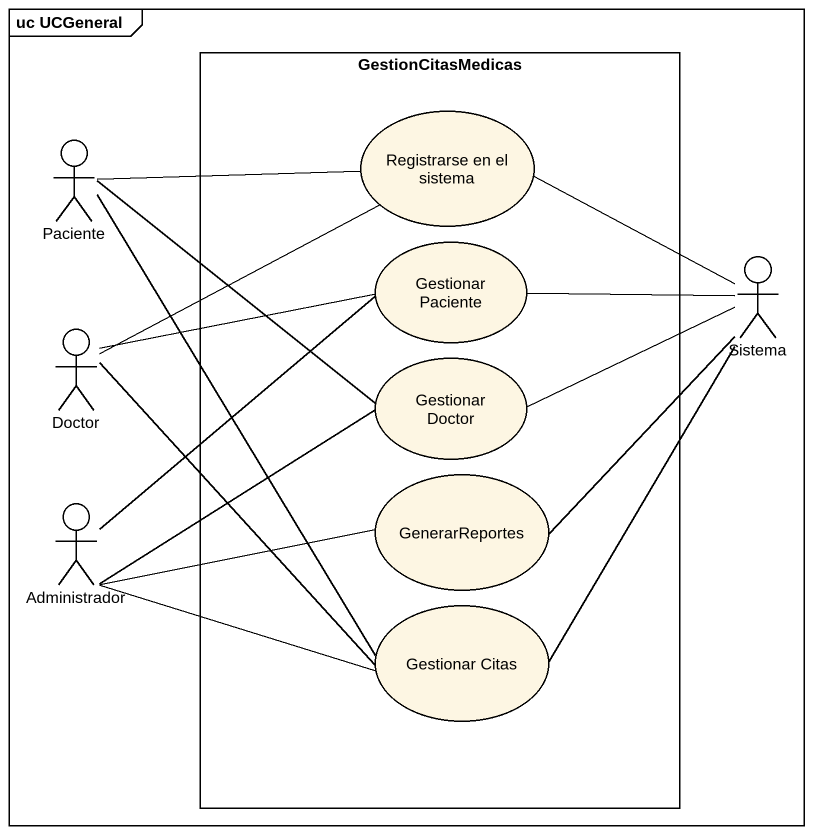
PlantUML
@startuml
mainframe uc UCGeneral
rectangle GestionCitasMedicas {
  usecase "Registrarse en el sistema" as Registrarse_en_el_sistema
  usecase "Gestionar Paciente" as Gestionar_Paciente
  usecase "Gestionar Doctor" as Gestionar_Doctor
  usecase GenerarReportes
  usecase "Gestionar Citas" as Gestionar_Citas
}
actor Paciente
actor Sistema
actor Doctor
actor Administrador
Registrarse_en_el_sistema -right- Sistema
Paciente -right- Registrarse_en_el_sistema
Paciente -right- Gestionar_Doctor
Paciente -- Gestionar_Citas
Gestionar_Paciente -right- Sistema
Sistema -left- Gestionar_Doctor
Doctor -up- Registrarse_en_el_sistema
Doctor -right- Gestionar_Paciente
Doctor -- Gestionar_Citas
Administrador -up- Gestionar_Paciente
Administrador -right- Gestionar_Doctor
Administrador -right- GenerarReportes
Administrador -right- Gestionar_Citas
GenerarReportes -up- Sistema
Gestionar_Citas -up- Sistema
@enduml
